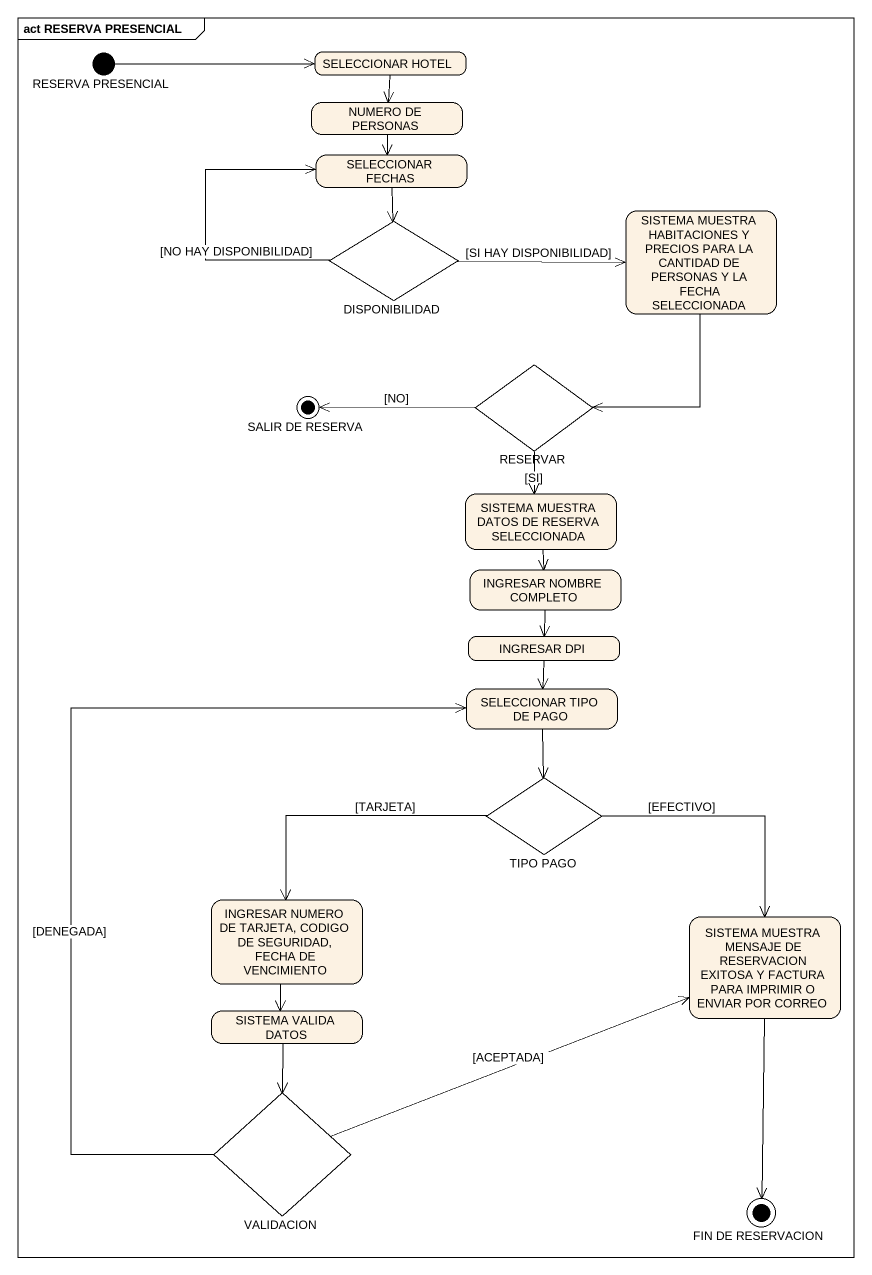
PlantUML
@startuml
mainframe act RESERVA PRESENCIAL
hide empty description
state "RESERVA PRESENCIAL" as RESERVA_PRESENCIAL <<start>>
state "SELECCIONAR HOTEL" as SELECCIONAR_HOTEL
state "NUMERO DE PERSONAS" as NUMERO_DE_PERSONAS
state "SELECCIONAR FECHAS" as SELECCIONAR_FECHAS
state DISPONIBILIDAD <<choice>>
state "SISTEMA MUESTRA HABITACIONES Y PRECIOS PARA LA CANTIDAD DE PERSONAS Y LA FECHA SELECCIONADA" as SISTEMA_MUESTRA
state RESERVAR <<choice>>
state "SALIR DE RESERVA" as SALIR_DE_RESERVA <<end>>
state "SISTEMA MUESTRA DATOS DE RESERVA SELECCIONADA" as SISTEMA_MUESTRA_DATOS_DE
state "INGRESAR NOMBRE COMPLETO" as INGRESAR_NOMBRE_COMPLETO
state "INGRESAR DPI" as INGRESAR_DPI
state "SELECCIONAR TIPO DE PAGO" as SELECCIONAR_TIPO_DE_PAGO
state "TIPO PAGO" as TIPO_PAGO <<choice>>
state "INGRESAR NUMERO DE TARJETA, CODIGO DE SEGURIDAD, FECHA DE VENCIMIENTO" as INGRESAR_NUMERO_DE_TARJETA
state "SISTEMA MUESTRA MENSAJE DE RESERVACION EXITOSA Y FACTURA PARA IMPRIMIR O ENVIAR POR CORREO" as SISTEMA_MUESTRA_MENSAJE_DE
state "SISTEMA VALIDA DATOS" as SISTEMA_VALIDA_DATOS
state VALIDACION <<choice>>
state "FIN DE RESERVACION" as FIN_DE_RESERVACION <<end>>
RESERVA_PRESENCIAL -right-> SELECCIONAR_HOTEL
SELECCIONAR_HOTEL --> NUMERO_DE_PERSONAS
NUMERO_DE_PERSONAS --> SELECCIONAR_FECHAS
SELECCIONAR_FECHAS --> DISPONIBILIDAD
DISPONIBILIDAD -up-> SELECCIONAR_FECHAS : [NO HAY DISPONIBILIDAD]
DISPONIBILIDAD -right-> SISTEMA_MUESTRA : [SI HAY DISPONIBILIDAD]
SISTEMA_MUESTRA --> RESERVAR
RESERVAR -left-> SALIR_DE_RESERVA : [NO]
RESERVAR --> SISTEMA_MUESTRA_DATOS_DE : [SI]
SISTEMA_MUESTRA_DATOS_DE --> INGRESAR_NOMBRE_COMPLETO
INGRESAR_NOMBRE_COMPLETO --> INGRESAR_DPI
INGRESAR_DPI --> SELECCIONAR_TIPO_DE_PAGO
SELECCIONAR_TIPO_DE_PAGO --> TIPO_PAGO
TIPO_PAGO -left-> INGRESAR_NUMERO_DE_TARJETA : [TARJETA]
TIPO_PAGO --> SISTEMA_MUESTRA_MENSAJE_DE : [EFECTIVO]
INGRESAR_NUMERO_DE_TARJETA --> SISTEMA_VALIDA_DATOS
SISTEMA_MUESTRA_MENSAJE_DE --> FIN_DE_RESERVACION
SISTEMA_VALIDA_DATOS --> VALIDACION
VALIDACION -up-> SELECCIONAR_TIPO_DE_PAGO : [DENEGADA]
VALIDACION -right-> SISTEMA_MUESTRA_MENSAJE_DE : [ACEPTADA]
@enduml
